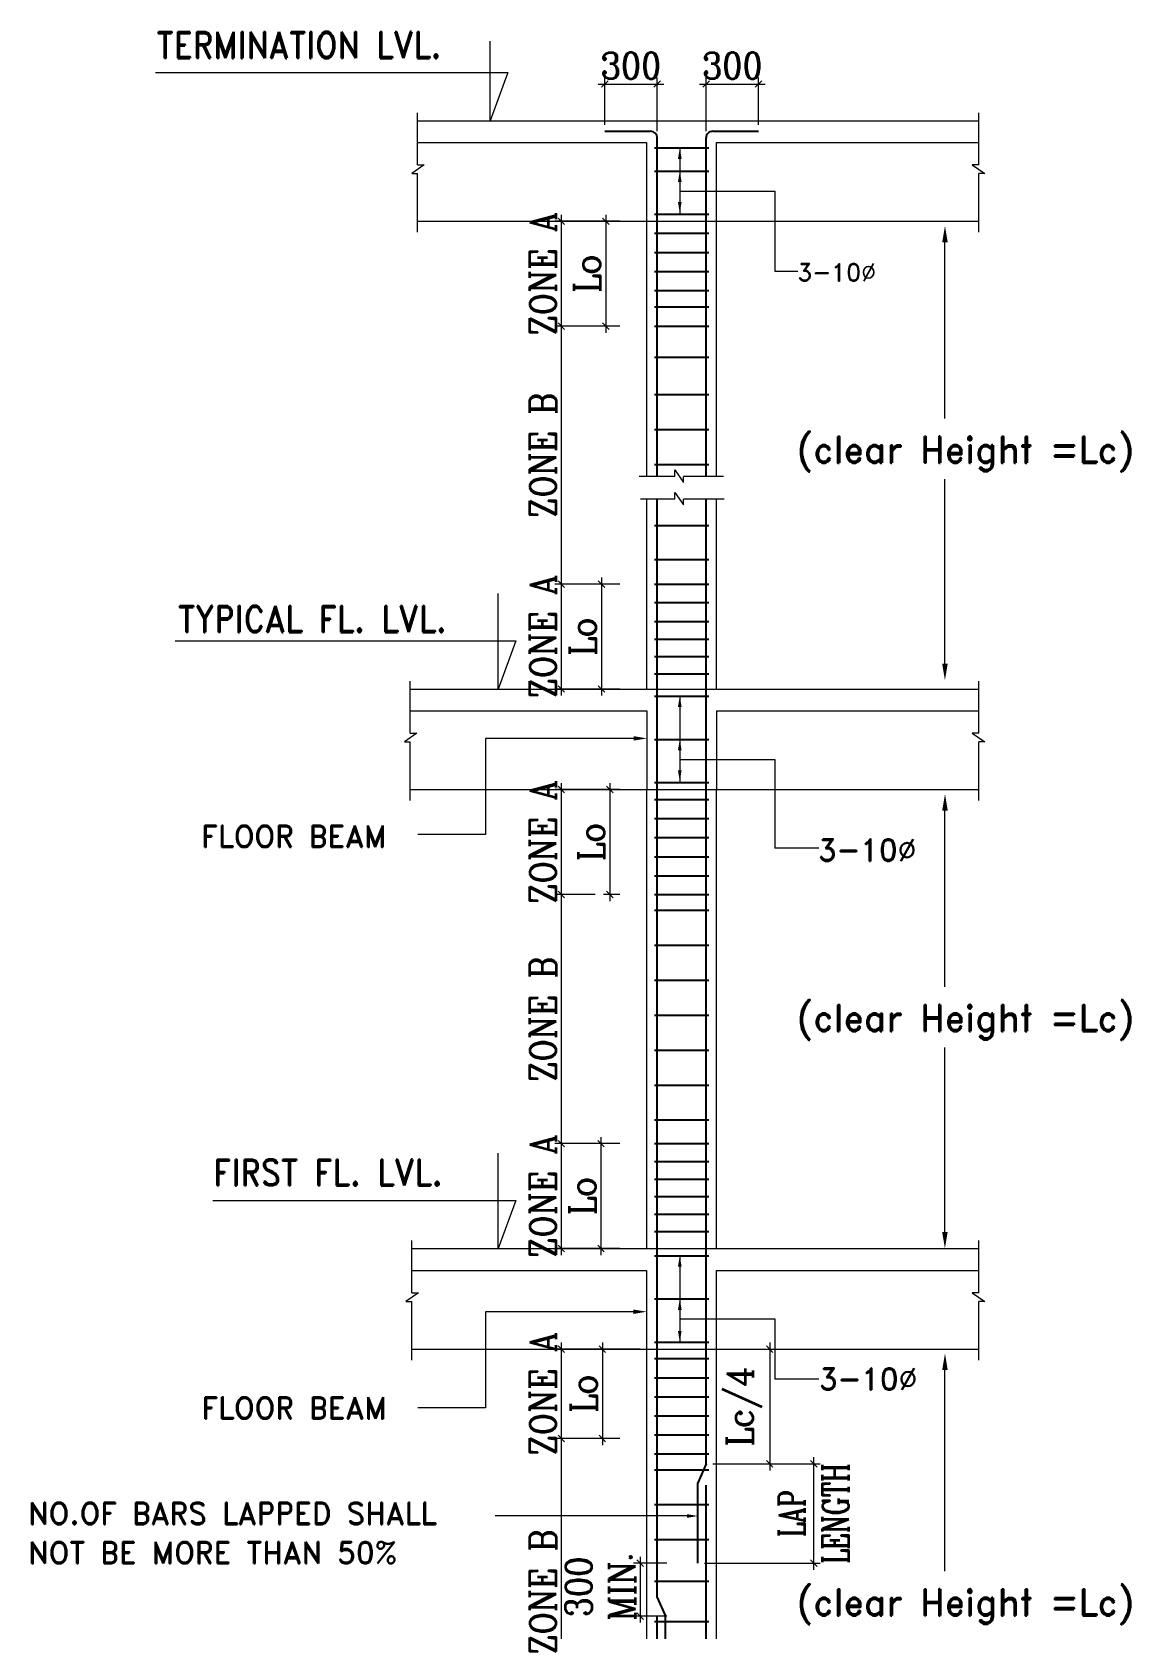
# Model space of a CAD drawing. Header units: millimetres. Extents: x 1123469 to 1752051, y -126924 to 196924.
# Drawn here: x 1652608 to 1665330, y -35810 to -17322 of the extents above; entities that cross this region are included whole.
import ezdxf

# ---------------------------------------------------------------- set-up
doc = ezdxf.new("R2010")
doc.units = ezdxf.units.MM
doc.header["$LTSCALE"] = 500
doc.header["$MEASUREMENT"] = 0
doc.header["$PDMODE"] = 34
doc.layers.get('Defpoints').update_dxf_attribs({"lineweight": 0})
doc.layers.add('BAR', color=1, linetype='Continuous')
doc.layers.add('COL. DIM', color=3, linetype='Continuous')
for name, color, linetype, lineweight in [('DIM', 1, 'Continuous', 20), ('LINE', 7, 'Continuous', 13), ('TXT', 6, 'Continuous', 9)]:
    doc.layers.add(name, color=color, linetype=linetype, lineweight=lineweight)
doc.styles.add('C-DIM', font='romanc.shx', dxfattribs={"width": 0.9, "height": 300})
doc.styles.add('RD', font='romand.shx', dxfattribs={"height": 200})
doc.dimstyles.new('C-DIM', dxfattribs={"dimtxt": 250, "dimasz": 75, "dimexe": 75, "dimexo": 75, "dimgap": 60, "dimtad": 1, "dimdec": 0, "dimrnd": 5, "dimdsep": 46, "dimtxsty": 'C-DIM', "dimblk": 'OBLIQUE', "dimcen": 2.5, "dimdle": 75, "dimclrd": 3, "dimclre": 3, "dimclrt": 6, "dimadec": 0, "dimazin": 0, "dimtfac": 1, "dimtdec": 0, "dimtix": 1, "dimtmove": 0, "dimatfit": 3, "dimfxl": 1, "dimarcsym": 0})

# ---------------------------------------------------------------- blocks, each defined once
blk = doc.blocks.new('_Oblique')
at = {"color": 0, "linetype": 'ByBlock', "lineweight": -2}
blk.add_line((-0.5, -0.5), (0.5, 0.5), dxfattribs=at)
blk = doc.blocks.new('*D93')
at = {"layer": 'COL. DIM', "color": 3, "linetype": 'ByBlock', "lineweight": -2, "ltscale": 0.1, "transparency": 16777216}
for p, q in [((6682, 32531), (6080, 32531)), ((6155, 31256), (6155, 32606)), ((6680, 31331), (6080, 31331))]:
    blk.add_line(p, q, dxfattribs=at)
at = {"layer": 'Defpoints', "color": 0, "linetype": 'ByBlock', "ltscale": 0.1, "transparency": 16777216}
for p in [(6155, 32531), (6757, 32531), (6755, 31331)]:
    blk.add_point(p, dxfattribs=at)
at = {"layer": 'COL. DIM', "color": 3, "linetype": 'ByBlock', "lineweight": -2, "ltscale": 0.1, "transparency": 16777216, "xscale": 75, "yscale": 75, "zscale": 75}
for p, rotation in [((6155, 32531), 90), ((6155, 31331), 270)]:
    blk.add_blockref('_Oblique', p, dxfattribs=dict(at, rotation=rotation))
at = {"layer": 'COL. DIM', "color": 6, "linetype": 'ByBlock', "ltscale": 0.1, "transparency": 16777216, "insert": (5945, 31931), "char_height": 300, "attachment_point": 5, "rotation": 90, "style": 'C-DIM'}
blk.add_mtext('ZONE A', dxfattribs=at)
blk = doc.blocks.new('*D94')
at = {"layer": 'COL. DIM', "color": 3, "linetype": 'ByBlock', "lineweight": -2, "ltscale": 0.1, "transparency": 16777216}
for p, q in [((6155, 28306), (6155, 31406)), ((6507, 31331), (6080, 31331)), ((6533, 28381), (6080, 28381))]:
    blk.add_line(p, q, dxfattribs=at)
at = {"layer": 'Defpoints', "color": 0, "linetype": 'ByBlock', "ltscale": 0.1, "transparency": 16777216}
for p in [(6155, 31331), (6582, 31331), (6608, 28381)]:
    blk.add_point(p, dxfattribs=at)
at = {"layer": 'COL. DIM', "color": 3, "linetype": 'ByBlock', "lineweight": -2, "ltscale": 0.1, "transparency": 16777216, "xscale": 75, "yscale": 75, "zscale": 75}
for p, rotation in [((6155, 31331), 90), ((6155, 28381), 270)]:
    blk.add_blockref('_Oblique', p, dxfattribs=dict(at, rotation=rotation))
at = {"layer": 'COL. DIM', "color": 6, "linetype": 'ByBlock', "ltscale": 0.1, "transparency": 16777216, "insert": (5945, 29856), "char_height": 300, "attachment_point": 5, "rotation": 90, "style": 'C-DIM'}
blk.add_mtext('ZONE B', dxfattribs=at)
blk = doc.blocks.new('*D95')
at = {"layer": 'COL. DIM', "color": 3, "linetype": 'ByBlock', "lineweight": -2, "ltscale": 0.1, "transparency": 16777216}
for p, q in [((6681, 28381), (6080, 28381)), ((6155, 27106), (6155, 28456)), ((6680, 27181), (6080, 27181))]:
    blk.add_line(p, q, dxfattribs=at)
at = {"layer": 'Defpoints', "color": 0, "linetype": 'ByBlock', "ltscale": 0.1, "transparency": 16777216}
for p in [(6155, 28381), (6756, 28381), (6755, 27181)]:
    blk.add_point(p, dxfattribs=at)
at = {"layer": 'COL. DIM', "color": 3, "linetype": 'ByBlock', "lineweight": -2, "ltscale": 0.1, "transparency": 16777216, "xscale": 75, "yscale": 75, "zscale": 75}
for p, rotation in [((6155, 28381), 90), ((6155, 27181), 270)]:
    blk.add_blockref('_Oblique', p, dxfattribs=dict(at, rotation=rotation))
at = {"layer": 'COL. DIM', "color": 6, "linetype": 'ByBlock', "ltscale": 0.1, "transparency": 16777216, "insert": (5945, 27781), "char_height": 300, "attachment_point": 5, "rotation": 90, "style": 'C-DIM'}
blk.add_mtext('ZONE A', dxfattribs=at)
blk = doc.blocks.new('*D86')
at = {"layer": 'COL. DIM', "color": 3, "linetype": 'ByBlock', "lineweight": -2, "ltscale": 0.1, "transparency": 16777216}
for p, q in [((6651, 33636), (6651, 34176)), ((7251, 33561), (7251, 34176)), ((6576, 34101), (7326, 34101))]:
    blk.add_line(p, q, dxfattribs=at)
at = {"layer": 'Defpoints', "color": 0, "linetype": 'ByBlock', "ltscale": 0.1, "transparency": 16777216}
for p in [(7251, 34101), (6651, 33561), (7251, 33486)]:
    blk.add_point(p, dxfattribs=at)
at = {"layer": 'COL. DIM', "color": 3, "linetype": 'ByBlock', "lineweight": -2, "ltscale": 0.1, "transparency": 16777216, "xscale": 75, "yscale": 75, "zscale": 75, "rotation": 180}
blk.add_blockref('_Oblique', (6651, 34101), dxfattribs=at)
at = {"layer": 'COL. DIM', "color": 3, "linetype": 'ByBlock', "lineweight": -2, "ltscale": 0.1, "transparency": 16777216, "xscale": 75, "yscale": 75, "zscale": 75}
blk.add_blockref('_Oblique', (7251, 34101), dxfattribs=at)
at = {"layer": 'COL. DIM', "color": 6, "linetype": 'ByBlock', "ltscale": 0.1, "transparency": 16777216, "insert": (6951, 34311), "char_height": 300, "attachment_point": 5, "style": 'C-DIM'}
blk.add_mtext('300', dxfattribs=at)
blk = doc.blocks.new('*D87')
at = {"layer": 'COL. DIM', "color": 3, "linetype": 'ByBlock', "lineweight": -2, "ltscale": 0.1, "transparency": 16777216}
for p, q in [((7811, 33561), (7811, 34176)), ((8411, 33636), (8411, 34176)), ((7736, 34101), (8486, 34101))]:
    blk.add_line(p, q, dxfattribs=at)
at = {"layer": 'Defpoints', "color": 0, "linetype": 'ByBlock', "ltscale": 0.1, "transparency": 16777216}
for p in [(8411, 34101), (7811, 33486), (8411, 33561)]:
    blk.add_point(p, dxfattribs=at)
at = {"layer": 'COL. DIM', "color": 3, "linetype": 'ByBlock', "lineweight": -2, "ltscale": 0.1, "transparency": 16777216, "xscale": 75, "yscale": 75, "zscale": 75, "rotation": 180}
blk.add_blockref('_Oblique', (7811, 34101), dxfattribs=at)
at = {"layer": 'COL. DIM', "color": 3, "linetype": 'ByBlock', "lineweight": -2, "ltscale": 0.1, "transparency": 16777216, "xscale": 75, "yscale": 75, "zscale": 75}
blk.add_blockref('_Oblique', (8411, 34101), dxfattribs=at)
at = {"layer": 'COL. DIM', "color": 6, "linetype": 'ByBlock', "ltscale": 0.1, "transparency": 16777216, "insert": (8111, 34311), "char_height": 300, "attachment_point": 5, "style": 'C-DIM'}
blk.add_mtext('300', dxfattribs=at)
blk = doc.blocks.new('*D88')
at = {"layer": 'COL. DIM', "color": 3, "linetype": 'ByBlock', "lineweight": -2, "ltscale": 0.1, "transparency": 16777216}
for p, q in [((6155, 15330), (6155, 18683)), ((6823, 18608), (6080, 18608)), ((7056, 15405), (6080, 15405))]:
    blk.add_line(p, q, dxfattribs=at)
at = {"layer": 'Defpoints', "color": 0, "linetype": 'ByBlock', "ltscale": 0.1, "transparency": 16777216}
for p in [(6155, 18608), (6898, 18608), (7131, 15405)]:
    blk.add_point(p, dxfattribs=at)
at = {"layer": 'COL. DIM', "color": 3, "linetype": 'ByBlock', "lineweight": -2, "ltscale": 0.1, "transparency": 16777216, "xscale": 75, "yscale": 75, "zscale": 75}
for p, rotation in [((6155, 18608), 90), ((6155, 15405), 270)]:
    blk.add_blockref('_Oblique', p, dxfattribs=dict(at, rotation=rotation))
at = {"layer": 'COL. DIM', "color": 6, "linetype": 'ByBlock', "ltscale": 0.1, "transparency": 16777216, "insert": (5945, 16853), "char_height": 300, "attachment_point": 5, "rotation": 90, "style": 'C-DIM'}
blk.add_mtext('ZONE B', dxfattribs=at)
blk = doc.blocks.new('*D89')
at = {"layer": 'COL. DIM', "color": 3, "linetype": 'ByBlock', "lineweight": -2, "ltscale": 0.1, "transparency": 16777216}
for p, q in [((6681, 19631), (6080, 19631)), ((6155, 18533), (6155, 19706)), ((6823, 18608), (6080, 18608))]:
    blk.add_line(p, q, dxfattribs=at)
at = {"layer": 'Defpoints', "color": 0, "linetype": 'ByBlock', "ltscale": 0.1, "transparency": 16777216}
for p in [(6155, 19631), (6756, 19631), (6898, 18608)]:
    blk.add_point(p, dxfattribs=at)
at = {"layer": 'COL. DIM', "color": 3, "linetype": 'ByBlock', "lineweight": -2, "ltscale": 0.1, "transparency": 16777216, "xscale": 75, "yscale": 75, "zscale": 75}
for p, rotation in [((6155, 19631), 90), ((6155, 18608), 270)]:
    blk.add_blockref('_Oblique', p, dxfattribs=dict(at, rotation=rotation))
at = {"layer": 'COL. DIM', "color": 6, "linetype": 'ByBlock', "ltscale": 0.1, "transparency": 16777216, "insert": (5945, 19120), "char_height": 300, "attachment_point": 5, "rotation": 90, "style": 'C-DIM'}
blk.add_mtext('ZONE A', dxfattribs=at)
blk = doc.blocks.new('*D90')
at = {"layer": 'COL. DIM', "color": 3, "linetype": 'ByBlock', "lineweight": -2, "ltscale": 0.1, "transparency": 16777216}
for p, q in [((6541, 24831), (6080, 24831)), ((6155, 21906), (6155, 24906)), ((6533, 21981), (6080, 21981))]:
    blk.add_line(p, q, dxfattribs=at)
at = {"layer": 'Defpoints', "color": 0, "linetype": 'ByBlock', "ltscale": 0.1, "transparency": 16777216}
for p in [(6155, 24831), (6616, 24831), (6608, 21981)]:
    blk.add_point(p, dxfattribs=at)
at = {"layer": 'COL. DIM', "color": 3, "linetype": 'ByBlock', "lineweight": -2, "ltscale": 0.1, "transparency": 16777216, "xscale": 75, "yscale": 75, "zscale": 75}
for p, rotation in [((6155, 24831), 90), ((6155, 21981), 270)]:
    blk.add_blockref('_Oblique', p, dxfattribs=dict(at, rotation=rotation))
at = {"layer": 'COL. DIM', "color": 6, "linetype": 'ByBlock', "ltscale": 0.1, "transparency": 16777216, "insert": (5945, 23406), "char_height": 300, "attachment_point": 5, "rotation": 90, "style": 'C-DIM'}
blk.add_mtext('ZONE B', dxfattribs=at)
blk = doc.blocks.new('*D91')
at = {"layer": 'COL. DIM', "color": 3, "linetype": 'ByBlock', "lineweight": -2, "ltscale": 0.1, "transparency": 16777216}
for p, q in [((6681, 21981), (6080, 21981)), ((6155, 20706), (6155, 22056)), ((6680, 20781), (6080, 20781))]:
    blk.add_line(p, q, dxfattribs=at)
at = {"layer": 'Defpoints', "color": 0, "linetype": 'ByBlock', "ltscale": 0.1, "transparency": 16777216}
for p in [(6155, 21981), (6756, 21981), (6755, 20781)]:
    blk.add_point(p, dxfattribs=at)
at = {"layer": 'COL. DIM', "color": 3, "linetype": 'ByBlock', "lineweight": -2, "ltscale": 0.1, "transparency": 16777216, "xscale": 75, "yscale": 75, "zscale": 75}
for p, rotation in [((6155, 21981), 90), ((6155, 20781), 270)]:
    blk.add_blockref('_Oblique', p, dxfattribs=dict(at, rotation=rotation))
at = {"layer": 'COL. DIM', "color": 6, "linetype": 'ByBlock', "ltscale": 0.1, "transparency": 16777216, "insert": (5945, 21381), "char_height": 300, "attachment_point": 5, "rotation": 90, "style": 'C-DIM'}
blk.add_mtext('ZONE A', dxfattribs=at)
blk = doc.blocks.new('*D92')
at = {"layer": 'COL. DIM', "color": 3, "linetype": 'ByBlock', "lineweight": -2, "ltscale": 0.1, "transparency": 16777216}
for p, q in [((6681, 26031), (6080, 26031)), ((6155, 24756), (6155, 26106)), ((6286, 24831), (6080, 24831))]:
    blk.add_line(p, q, dxfattribs=at)
at = {"layer": 'Defpoints', "color": 0, "linetype": 'ByBlock', "ltscale": 0.1, "transparency": 16777216}
for p in [(6155, 26031), (6756, 26031), (6361, 24831)]:
    blk.add_point(p, dxfattribs=at)
at = {"layer": 'COL. DIM', "color": 3, "linetype": 'ByBlock', "lineweight": -2, "ltscale": 0.1, "transparency": 16777216, "xscale": 75, "yscale": 75, "zscale": 75}
for p, rotation in [((6155, 26031), 90), ((6155, 24831), 270)]:
    blk.add_blockref('_Oblique', p, dxfattribs=dict(at, rotation=rotation))
at = {"layer": 'COL. DIM', "color": 6, "linetype": 'ByBlock', "ltscale": 0.1, "transparency": 16777216, "insert": (5945, 25431), "char_height": 300, "attachment_point": 5, "rotation": 90, "style": 'C-DIM'}
blk.add_mtext('ZONE A', dxfattribs=at)
blk = doc.blocks.new('*D79')
at = {"layer": 'COL. DIM', "color": 3, "linetype": 'ByBlock', "lineweight": -2, "ltscale": 0.1, "transparency": 16777216}
for p, q in [((6823, 21981), (6533, 21981)), ((6608, 22056), (6608, 20706)), ((6823, 20781), (6533, 20781))]:
    blk.add_line(p, q, dxfattribs=at)
at = {"layer": 'Defpoints', "color": 0, "linetype": 'ByBlock', "ltscale": 0.1, "transparency": 16777216}
for p in [(6898, 21981), (6608, 20781), (6898, 20781)]:
    blk.add_point(p, dxfattribs=at)
at = {"layer": 'COL. DIM', "color": 3, "linetype": 'ByBlock', "lineweight": -2, "ltscale": 0.1, "transparency": 16777216, "xscale": 75, "yscale": 75, "zscale": 75}
for p, rotation in [((6608, 21981), 90), ((6608, 20781), 270)]:
    blk.add_blockref('_Oblique', p, dxfattribs=dict(at, rotation=rotation))
at = {"layer": 'COL. DIM', "color": 6, "linetype": 'ByBlock', "ltscale": 0.1, "transparency": 16777216, "insert": (6398, 21381), "char_height": 300, "attachment_point": 5, "rotation": 90, "style": 'C-DIM'}
blk.add_mtext('Lo', dxfattribs=at)
blk = doc.blocks.new('*D80')
at = {"layer": 'COL. DIM', "color": 3, "linetype": 'ByBlock', "lineweight": -2, "ltscale": 0.1, "transparency": 16777216}
for p, q in [((6823, 26031), (6635, 26031)), ((6710, 26106), (6710, 24756)), ((6823, 24831), (6635, 24831))]:
    blk.add_line(p, q, dxfattribs=at)
at = {"layer": 'Defpoints', "color": 0, "linetype": 'ByBlock', "ltscale": 0.1, "transparency": 16777216}
for p in [(6898, 26031), (6710, 24831), (6898, 24831)]:
    blk.add_point(p, dxfattribs=at)
at = {"layer": 'COL. DIM', "color": 3, "linetype": 'ByBlock', "lineweight": -2, "ltscale": 0.1, "transparency": 16777216, "xscale": 75, "yscale": 75, "zscale": 75}
for p, rotation in [((6710, 26031), 90), ((6710, 24831), 270)]:
    blk.add_blockref('_Oblique', p, dxfattribs=dict(at, rotation=rotation))
at = {"layer": 'COL. DIM', "color": 6, "linetype": 'ByBlock', "ltscale": 0.1, "transparency": 16777216, "insert": (6500, 25431), "char_height": 300, "attachment_point": 5, "rotation": 90, "style": 'C-DIM'}
blk.add_mtext('Lo', dxfattribs=at)
blk = doc.blocks.new('*D81')
at = {"layer": 'COL. DIM', "color": 3, "linetype": 'ByBlock', "lineweight": -2, "ltscale": 0.1, "transparency": 16777216}
for p, q in [((6823, 28381), (6538, 28381)), ((6613, 28456), (6613, 27106)), ((6823, 27181), (6538, 27181))]:
    blk.add_line(p, q, dxfattribs=at)
at = {"layer": 'Defpoints', "color": 0, "linetype": 'ByBlock', "ltscale": 0.1, "transparency": 16777216}
for p in [(6898, 28381), (6613, 27181), (6898, 27181)]:
    blk.add_point(p, dxfattribs=at)
at = {"layer": 'COL. DIM', "color": 3, "linetype": 'ByBlock', "lineweight": -2, "ltscale": 0.1, "transparency": 16777216, "xscale": 75, "yscale": 75, "zscale": 75}
for p, rotation in [((6613, 28381), 90), ((6613, 27181), 270)]:
    blk.add_blockref('_Oblique', p, dxfattribs=dict(at, rotation=rotation))
at = {"layer": 'COL. DIM', "color": 6, "linetype": 'ByBlock', "ltscale": 0.1, "transparency": 16777216, "insert": (6403, 27781), "char_height": 300, "attachment_point": 5, "rotation": 90, "style": 'C-DIM'}
blk.add_mtext('Lo', dxfattribs=at)
blk = doc.blocks.new('*D82')
at = {"layer": 'COL. DIM', "color": 3, "linetype": 'ByBlock', "lineweight": -2, "ltscale": 0.1, "transparency": 16777216}
for p, q in [((6823, 32531), (6588, 32531)), ((6663, 32606), (6663, 31256)), ((6823, 31331), (6588, 31331))]:
    blk.add_line(p, q, dxfattribs=at)
at = {"layer": 'Defpoints', "color": 0, "linetype": 'ByBlock', "ltscale": 0.1, "transparency": 16777216}
for p in [(6898, 32531), (6663, 31331), (6898, 31331)]:
    blk.add_point(p, dxfattribs=at)
at = {"layer": 'COL. DIM', "color": 3, "linetype": 'ByBlock', "lineweight": -2, "ltscale": 0.1, "transparency": 16777216, "xscale": 75, "yscale": 75, "zscale": 75}
for p, rotation in [((6663, 32531), 90), ((6663, 31331), 270)]:
    blk.add_blockref('_Oblique', p, dxfattribs=dict(at, rotation=rotation))
at = {"layer": 'COL. DIM', "color": 6, "linetype": 'ByBlock', "ltscale": 0.1, "transparency": 16777216, "insert": (6453, 31931), "char_height": 300, "attachment_point": 5, "rotation": 90, "style": 'C-DIM'}
blk.add_mtext('Lo', dxfattribs=at)
blk = doc.blocks.new('*D84')
at = {"layer": 'COL. DIM', "color": 3, "linetype": 'ByBlock', "lineweight": -2, "ltscale": 0.1, "transparency": 16777216}
for p, q in [((8120, 19631), (8613, 19631)), ((8538, 19706), (8538, 18244)), ((7886, 18319), (8613, 18319))]:
    blk.add_line(p, q, dxfattribs=at)
at = {"layer": 'Defpoints', "color": 0, "linetype": 'ByBlock', "ltscale": 0.1, "transparency": 16777216}
for p in [(8045, 19631), (7811, 18319), (8538, 18319)]:
    blk.add_point(p, dxfattribs=at)
at = {"layer": 'COL. DIM', "color": 3, "linetype": 'ByBlock', "lineweight": -2, "ltscale": 0.1, "transparency": 16777216, "xscale": 75, "yscale": 75, "zscale": 75}
for p, rotation in [((8538, 19631), 90), ((8538, 18319), 270)]:
    blk.add_blockref('_Oblique', p, dxfattribs=dict(at, rotation=rotation))
at = {"layer": 'COL. DIM', "color": 6, "linetype": 'ByBlock', "ltscale": 0.1, "transparency": 16777216, "insert": (8249, 18975), "char_height": 300, "attachment_point": 5, "rotation": 90, "style": 'C-DIM'}
blk.add_mtext('Lc/4', dxfattribs=at)
blk = doc.blocks.new('*D85')
at = {"layer": 'COL. DIM', "color": 3, "linetype": 'ByBlock', "lineweight": -2, "ltscale": 0.1, "transparency": 16777216}
for p, q in [((7362, 17181), (6981, 17181)), ((7056, 17256), (7056, 16502)), ((7362, 16577), (6981, 16577))]:
    blk.add_line(p, q, dxfattribs=at)
at = {"layer": 'Defpoints', "color": 0, "linetype": 'ByBlock', "ltscale": 0.1, "transparency": 16777216}
for p in [(7437, 17181), (7056, 16577), (7437, 16577)]:
    blk.add_point(p, dxfattribs=at)
at = {"layer": 'COL. DIM', "color": 3, "linetype": 'ByBlock', "lineweight": -2, "ltscale": 0.1, "transparency": 16777216, "xscale": 75, "yscale": 75, "zscale": 75}
for p, rotation in [((7056, 17181), 90), ((7056, 16577), 270)]:
    blk.add_blockref('_Oblique', p, dxfattribs=dict(at, rotation=rotation))
at = {"layer": 'COL. DIM', "color": 6, "linetype": 'ByBlock', "ltscale": 0.1, "transparency": 16777216, "insert": (6602, 16910), "char_height": 300, "attachment_point": 5, "rotation": 90, "style": 'C-DIM'}
blk.add_mtext('300\\PMIN.', dxfattribs=at)
blk = doc.blocks.new('*D68')
at = {"layer": 'COL. DIM', "color": 3, "linetype": 'ByBlock', "lineweight": -2, "ltscale": 0.1, "transparency": 16777216}
for p, q in [((7886, 18319), (9117, 18319)), ((9042, 17106), (9042, 18394)), ((7792, 17181), (9117, 17181))]:
    blk.add_line(p, q, dxfattribs=at)
at = {"layer": 'Defpoints', "color": 0, "linetype": 'ByBlock', "ltscale": 0.1, "transparency": 16777216}
for p in [(7811, 18319), (9042, 18319), (7717, 17181)]:
    blk.add_point(p, dxfattribs=at)
at = {"layer": 'COL. DIM', "color": 3, "linetype": 'ByBlock', "lineweight": -2, "ltscale": 0.1, "transparency": 16777216, "xscale": 75, "yscale": 75, "zscale": 75}
for p, rotation in [((9042, 18319), 90), ((9042, 17181), 270)]:
    blk.add_blockref('_Oblique', p, dxfattribs=dict(at, rotation=rotation))
at = {"layer": 'COL. DIM', "color": 6, "linetype": 'ByBlock', "ltscale": 0.1, "transparency": 16777216, "insert": (9042, 17750), "char_height": 300, "attachment_point": 5, "rotation": 90, "style": 'C-DIM'}
blk.add_mtext('{\\W0.7;LAP\\PLENGTH}', dxfattribs=at)
blk = doc.blocks.new('*D70')
at = {"layer": 'COL. DIM', "color": 3, "linetype": 'ByBlock', "lineweight": -2, "ltscale": 0.1, "transparency": 16777216}
for p, q in [((7056, 19631), (6549, 19631)), ((6624, 19706), (6624, 18533)), ((6823, 18608), (6549, 18608))]:
    blk.add_line(p, q, dxfattribs=at)
at = {"layer": 'Defpoints', "color": 0, "linetype": 'ByBlock', "ltscale": 0.1, "transparency": 16777216}
for p in [(7131, 19631), (6624, 18608), (6898, 18608)]:
    blk.add_point(p, dxfattribs=at)
at = {"layer": 'COL. DIM', "color": 3, "linetype": 'ByBlock', "lineweight": -2, "ltscale": 0.1, "transparency": 16777216, "xscale": 75, "yscale": 75, "zscale": 75}
for p, rotation in [((6624, 19631), 90), ((6624, 18608), 270)]:
    blk.add_blockref('_Oblique', p, dxfattribs=dict(at, rotation=rotation))
at = {"layer": 'COL. DIM', "color": 6, "linetype": 'ByBlock', "ltscale": 0.1, "transparency": 16777216, "insert": (6414, 19120), "char_height": 300, "attachment_point": 5, "rotation": 90, "style": 'C-DIM'}
blk.add_mtext('Lo', dxfattribs=at)
blk = doc.blocks.new('A$C64204A1E')
at = {"color": 3, "linetype": 'ByBlock'}
for p, q in [((10543.6, 30275.8), (10543.6, 32290.3)), ((10543.1, 27471.3), (10543.1, 29579.9)), ((10543.6, 23775.8), (10543.6, 25790.3)), ((10543.1, 20971.3), (10543.1, 23079.9)), ((10543.6, 17091.3), (10543.6, 19390.3))]:
    blk.add_line(p, q, dxfattribs=at)
for points in [[(10511.9, 32290.3), (10575.3, 32290.3), (10543.6, 32480.3)], [(10511.4, 27471.3), (10574.8, 27471.3), (10543.1, 27281.3)], [(10511.9, 25790.3), (10575.3, 25790.3), (10543.6, 25980.3)], [(10511.4, 20971.3), (10574.8, 20971.3), (10543.1, 20781.3)], [(10511.9, 19390.3), (10575.3, 19390.3), (10543.6, 19580.3)]]:
    blk.add_solid(points, dxfattribs=at)
at = {"layer": 'BAR'}
for p, q in [((6651.4, 33561.3), (7176.4, 33561.3)), ((7251.4, 29612), (7251.4, 33486.3)), ((7811.4, 29612), (7811.4, 33486.3)), ((7886.4, 33561.3), (8411.4, 33561.3)), ((7221.4, 33369.7), (7841.4, 33369.7)), ((7221.4, 33104.3), (7841.4, 33104.3)), ((7221.4, 32611.3), (7841.4, 32611.3)), ((7221.4, 32394), (7841.4, 32394)), ((7221.4, 32176), (7841.4, 32176)), ((7221.4, 31958), (7841.4, 31958)), ((7221.4, 31740), (7841.4, 31740)), ((7221.4, 31552.5), (7841.4, 31552.5)), ((7221.4, 31331.3), (7841.4, 31331.3)), ((7221.4, 30975.8), (7841.4, 30975.8)), ((7221.4, 30548.4), (7841.4, 30548.4)), ((7221.4, 30148.4), (7841.4, 30148.4)), ((7221.4, 29748.4), (7841.4, 29748.4)), ((7251.4, 16788.6), (7251.4, 29353.2)), ((7811.4, 18318.8), (7811.4, 29353.2)), ((7221.4, 29051.6), (7841.4, 29051.6)), ((7221.4, 28661.3), (7841.4, 28661.3)), ((7221.4, 28381.3), (7841.4, 28381.3)), ((7221.4, 28170.8), (7841.4, 28170.8)), ((7221.4, 27953), (7841.4, 27953)), ((7221.4, 27753), (7841.4, 27753)), ((7221.4, 27553), (7841.4, 27553)), ((7221.4, 27353), (7841.4, 27353)), ((7221.4, 27098.5), (7841.4, 27098.5)), ((7221.4, 26604.3), (7841.4, 26604.3)), ((7221.4, 26111.3), (7841.4, 26111.3)), ((7221.4, 25916.9), (7841.4, 25916.9)), ((7221.4, 25698.9), (7841.4, 25698.9)), ((7221.4, 25480.9), (7841.4, 25480.9)), ((7221.4, 25262.9), (7841.4, 25262.9)), ((7221.4, 25044.9), (7841.4, 25044.9)), ((7221.4, 24831.3), (7841.4, 24831.3)), ((7221.4, 24651.6), (7841.4, 24651.6)), ((7221.4, 24251.6), (7841.4, 24251.6)), ((7221.4, 23851.6), (7841.4, 23851.6)), ((7221.4, 23451.6), (7841.4, 23451.6)), ((7221.4, 23051.6), (7841.4, 23051.6)), ((7221.4, 22651.6), (7841.4, 22651.6)), ((7221.4, 22251.6), (7841.4, 22251.6)), ((7221.4, 21981.3), (7841.4, 21981.3)), ((7221.4, 21776), (7841.4, 21776)), ((7221.4, 21576), (7841.4, 21576)), ((7221.4, 21376), (7841.4, 21376)), ((7221.4, 21176), (7841.4, 21176)), ((7221.4, 20976), (7841.4, 20976)), ((7221.4, 20698.5), (7841.4, 20698.5)), ((7221.4, 20204.3), (7841.4, 20204.3)), ((7221.4, 19711.3), (7841.4, 19711.3)), ((7221.4, 19521.7), (7841.4, 19521.7)), ((7221.4, 19303.7), (7841.4, 19303.7)), ((7221.4, 19085.7), (7841.4, 19085.7)), ((7221.4, 18867.7), (7841.4, 18867.7)), ((7221.4, 18649.7), (7841.4, 18649.7)), ((7221.4, 18431.3), (7841.4, 18431.3)), ((7811.4, 18318.8), (7717.2, 18101.3)), ((7221.4, 18251.6), (7841.4, 18251.6)), ((7717.2, 17181.1), (7717.2, 18101.3)), ((7811.4, 5961.4), (7811.4, 18075)), ((7221.4, 17851.6), (7841.4, 17851.6)), ((7221.4, 17451.6), (7841.4, 17451.6)), ((7221.4, 16976), (7841.4, 16976)), ((7251.4, 16788.6), (7345.6, 16576.9)), ((7221.4, 16514.8), (7841.4, 16514.8)), ((7251.4, 5961.4), (7251.4, 16576.9)), ((7345.6, 15693.8), (7345.6, 16576.9))]:
    blk.add_line(p, q, dxfattribs=at)
for centre, major_axis, start_param, end_param in [((7176.4, 33486.3), (-2.6, 75), 4.6777849, 6.2485812), ((7886.4, 33486.3), (0, 75), -0.0000909, 1.5707055)]:
    blk.add_ellipse(centre, major_axis=major_axis, ratio=1, start_param=start_param, end_param=end_param, dxfattribs=at)
at = {"layer": 'DIM', "ltscale": 0.2}
blk.add_line((7592.2, 17721.9), (5395.6, 17721.9), dxfattribs=at)
blk.add_solid([(7592.2, 17742.7), (7717.2, 17721.9), (7592.2, 17701)], dxfattribs=at)
at = {"layer": 'LINE', "color": 1}
for p, q in [((5341.8, 33681.3), (5341.8, 34592.5)), ((1513.1, 34232.3), (5543.5, 34232.3)), ((5543.5, 34232.3), (5341.8, 33681.3)), ((5430.3, 27181.3), (5430.3, 28273)), ((1737, 27732.3), (5632, 27732.3)), ((5632, 27732.3), (5430.3, 27181.3)), ((5430.3, 20781.3), (5430.3, 21873)), ((2166.3, 21332.3), (5632, 21332.3)), ((5632, 21332.3), (5430.3, 20781.3))]:
    blk.add_line(p, q, dxfattribs=at)
at = {"layer": 'LINE'}
for p, q in [((4509.6, 33175.2), (4509.6, 33772.8)), ((4509.6, 33681.3), (10931.4, 33681.3)), ((10931.4, 33175.2), (10931.4, 33772.8)), ((4509.6, 33431.3), (7131.4, 33431.3)), ((7131.4, 29612), (7131.4, 33431.3)), ((7931.4, 29612), (7931.4, 33431.3)), ((7931.4, 33431.3), (10931.4, 33431.3)), ((4586.8, 33175.2), (4442.8, 33076.6)), ((4442.8, 33076.6), (4509.6, 33076.6)), ((4509.6, 33175.2), (4586.8, 33175.2)), ((4509.6, 32405.6), (4509.6, 33076.6)), ((10931.4, 33175.2), (10854.2, 33175.2)), ((10854.2, 33175.2), (10998.2, 33076.6)), ((10931.4, 32405.6), (10931.4, 33076.6)), ((10998.2, 33076.6), (10931.4, 33076.6)), ((4509.6, 32531.3), (7131.4, 32531.3)), ((7131.4, 32531.3), (7931.4, 32531.3)), ((7931.4, 32531.3), (10931.4, 32531.3)), ((7452, 29612), (7043.6, 29612)), ((7452, 29612), (7452, 29689.2)), ((7452, 29689.2), (7550.6, 29545.2)), ((8011.4, 29612), (7550.6, 29612)), ((7550.6, 29545.2), (7550.6, 29612)), ((7452, 29430.4), (7550.6, 29286.4)), ((7452, 29353.2), (7452, 29430.4)), ((7452, 29353.2), (7058.8, 29353.2)), ((7131.4, 27181.3), (7131.4, 29353.2)), ((8019.1, 29353.2), (7550.6, 29353.2)), ((7550.6, 29286.4), (7550.6, 29353.2)), ((7931.4, 27181.3), (7931.4, 29353.2)), ((4425.8, 26675.2), (4425.8, 27272.8)), ((10931.4, 26675.2), (10931.4, 27272.8)), ((4425.8, 27181.3), (10931.4, 27181.3)), ((4425.8, 26931.3), (7131.4, 26931.3)), ((7131.4, 26931.3), (7131.4, 26031.3)), ((7931.4, 26931.3), (10931.4, 26931.3)), ((7931.4, 26931.3), (7931.4, 26031.3)), ((4503, 26675.2), (4358.9, 26576.5)), ((4425.8, 26675.2), (4503, 26675.2)), ((10854.2, 26675.2), (10998.2, 26576.5)), ((10931.4, 26675.2), (10854.2, 26675.2)), ((4358.9, 26576.5), (4425.8, 26576.5)), ((4425.8, 25905.6), (4425.8, 26576.5)), ((10931.4, 25905.6), (10931.4, 26576.5)), ((10998.2, 26576.5), (10931.4, 26576.5)), ((4425.8, 26031.3), (7131.4, 26031.3)), ((7131.4, 26031.3), (7931.4, 26031.3)), ((7131.4, 20781.3), (7131.4, 26031.3)), ((7131.4, 26031.3), (7931.4, 26031.3)), ((7931.4, 20781.3), (7931.4, 26031.3)), ((7931.4, 26031.3), (10931.4, 26031.3)), ((7931.4, 20781.3), (7931.4, 21630.7)), ((4442.5, 20275.2), (4442.5, 20872.8)), ((10931.4, 20275.2), (10931.4, 20872.8)), ((4442.5, 20781.3), (10931.4, 20781.3)), ((4442.5, 20531.3), (7131.4, 20531.3)), ((7131.4, 14381.3), (7131.4, 20531.3)), ((7931.4, 14381.3), (7931.4, 20531.3)), ((7931.4, 20531.3), (10931.4, 20531.3)), ((4519.7, 20275.2), (4375.7, 20176.5)), ((4442.5, 20275.2), (4519.7, 20275.2)), ((10931.4, 20275.2), (10854.2, 20275.2)), ((10854.2, 20275.2), (10998.2, 20176.5)), ((4375.7, 20176.5), (4442.5, 20176.5)), ((4442.5, 19505.6), (4442.5, 20176.5)), ((10998.2, 20176.5), (10931.4, 20176.5)), ((10931.4, 19505.6), (10931.4, 20176.5)), ((4442.5, 19631.3), (7131.4, 19631.3)), ((7131.4, 19631.3), (7931.4, 19631.3)), ((7931.4, 19631.3), (10931.4, 19631.3))]:
    blk.add_line(p, q, dxfattribs=at)
at = {"layer": 'LINE', "color": 3}
for p, q in [((7509.6, 33369.7), (7509.6, 32876.7)), ((7509.6, 33104.3), (7509.6, 32611.3)), ((7509.6, 32876.7), (8597.5, 32876.7)), ((8597.5, 32876.7), (8597.5, 31957.2)), ((8860.6, 31957.2), (8597.5, 31957.2)), ((7509.6, 27098.5), (7509.6, 26111.3)), ((7088.3, 26616.4), (5287.4, 26616.4)), ((5287.4, 26616.4), (5287.4, 25517.5)), ((7509.6, 26376.7), (8597.5, 26376.7)), ((8597.5, 26376.7), (8597.5, 25359.5)), ((5287.4, 25517.5), (4512.8, 25517.5)), ((9099.4, 25359.5), (8597.5, 25359.5)), ((7509.6, 20698.5), (7509.6, 19711.3)), ((7088.3, 20058.4), (5287.4, 20058.4)), ((5287.4, 20058.4), (5287.4, 18959.5)), ((7509.6, 19976.7), (8597.5, 19976.7)), ((8597.5, 19976.7), (8597.5, 19286.1)), ((9099.4, 19286.1), (8597.5, 19286.1)), ((5287.4, 18959.5), (4512.8, 18959.5))]:
    blk.add_line(p, q, dxfattribs=at)
for points in [[(7530.7, 33244.4), (7488.5, 33244.4), (7509.6, 33371.2)], [(7530.7, 32979), (7488.5, 32979), (7509.6, 33105.7)], [(7530.7, 32752), (7488.5, 32752), (7509.6, 32625.2)], [(7530.7, 26973.6), (7488.5, 26973.6), (7509.6, 27100.3)], [(6983.5, 26641.4), (6983.5, 26591.4), (7133.5, 26616.4)], [(7530.7, 26479), (7488.5, 26479), (7509.6, 26605.7)], [(7530.7, 26252), (7488.5, 26252), (7509.6, 26125.2)], [(7530.7, 20573.6), (7488.5, 20573.6), (7509.6, 20700.3)], [(6979.6, 20083.4), (6979.6, 20033.4), (7129.6, 20058.4)], [(7530.7, 20079), (7488.5, 20079), (7509.6, 20205.7)], [(7530.7, 19838.2), (7488.5, 19838.2), (7509.6, 19711.5)]]:
    blk.add_solid(points, dxfattribs=at)
at = {"layer": 'TXT', "style": 'RD', "width": 0.9}
for s, p in [('TERMINATION LVL.', (1522.7, 34397.2)), ('TYPICAL FL. LVL.', (1768.4, 27830.7)), ('FIRST FL. LVL.', (2170.7, 21501.2))]:
    blk.add_text(s, height=300, dxfattribs=at).set_placement(p)
at = {"layer": 'TXT', "style": 'RD'}
for s, height, p in [('3-10%%C', 200, (8855.7, 31847.8)), ('(clear Height =Lc)', 300, (8855.7, 29768.7)), ('FLOOR BEAM', 250, (2033.3, 25371.6)), ('3-10%%C', 250, (9091.8, 25213.8)), ('(clear Height =Lc)', 300, (8855.7, 23268.7)), ('3-10%%C', 250, (9102.8, 19164.1)), ('FLOOR BEAM', 250, (2036, 18832.9)), ('NO.OF BARS LAPPED SHALL', 250, (54.6, 17626.4)), ('NOT BE MORE THAN 50%%%', 250, (54.6, 17177.7)), ('(clear Height =Lc)', 300, (8855.7, 16584.2))]:
    blk.add_text(s, height=height, dxfattribs=at).set_placement(p)
at = {"layer": 'COL. DIM', "linetype": 'ByBlock', "ltscale": 0.1}
for base, p1, p2, picture, middle in [((7251.4, 34101.3), (6651.4, 33561.3), (7251.4, 33486.3), '*D86', (6951.4, 34101.3)), ((8411.4, 34101.3), (7811.4, 33486.3), (8411.4, 33561.3), '*D87', (8111.4, 34101.3))]:
    dim = blk.add_linear_dim(base=base, p1=p1, p2=p2, text='300', dimstyle='C-DIM', dxfattribs=at)
    dim.commit()
    dim.dimension.update_dxf_attribs({"geometry": picture, "text_midpoint": middle, "dimtype": 128})
for base, p1, p2, text, picture, middle in [((6154.8, 32531.3), (6755, 31331.3), (6756.6, 32531.3), 'ZONE A', '*D93', (6154.8, 31931.3)), ((6154.8, 28381.3), (6754.6, 27181.3), (6756.2, 28381.3), 'ZONE A', '*D95', (6154.8, 27781.3)), ((6154.8, 26031.3), (6361, 24831.3), (6756.2, 26031.3), 'ZONE A', '*D92', (6154.8, 25431.3)), ((6154.8, 21981.3), (6754.6, 20781.3), (6756.2, 21981.3), 'ZONE A', '*D91', (6154.8, 21381.3)), ((6154.8, 19631.3), (6898.1, 18607.8), (6756.2, 19631.3), 'ZONE A', '*D89', (6154.8, 19119.5)), ((6154.8, 18607.8), (7131.4, 15404.7), (6898.1, 18607.8), 'ZONE B', '*D88', (6154.8, 16852.9)), ((9041.7, 18318.8), (7717.2, 17181.1), (7811.4, 18318.8), '{\\W0.7;LAP\\XLENGTH}', '*D68', (9041.7, 17750))]:
    dim = blk.add_linear_dim(base=base, p1=p1, p2=p2, angle=90, text=text, dimstyle='C-DIM', dxfattribs=at)
    dim.commit()
    dim.dimension.update_dxf_attribs({"geometry": picture, "text_midpoint": middle, "dimtype": 128})
for base, p1, p2, text, picture, middle in [((6662.8, 31331.2), (6898.1, 32531.3), (6898.1, 31331.2), 'Lo', '*D82', (6452.8, 31931.2)), ((6154.8, 31331.3), (6608.2, 28381.3), (6582, 31331.3), 'ZONE B', '*D94', (5944.8, 29856.3)), ((6612.6, 27181.1), (6898.1, 28381.3), (6898.1, 27181.1), 'Lo', '*D81', (6402.6, 27781.2)), ((6709.9, 24831.1), (6898.1, 26031.3), (6898.1, 24831.1), 'Lo', '*D80', (6499.9, 25431.2)), ((6154.8, 24831.1), (6608.3, 21981.3), (6616.1, 24831.1), 'ZONE B', '*D90', (5944.8, 23406.2)), ((6608.3, 20781.1), (6898.1, 21981.3), (6898.1, 20781.1), 'Lo', '*D79', (6398.3, 21381.2)), ((6624, 18607.8), (7131.4, 19631.3), (6898.1, 18607.8), 'Lo', '*D70', (6414, 19119.5)), ((8538, 18318.8), (8045, 19631.3), (7811.4, 18318.8), 'Lc/4', '*D84', (8249.5, 18975))]:
    dim = blk.add_linear_dim(base=base, p1=p1, p2=p2, angle=90, text=text, dimstyle='C-DIM', dxfattribs=at)
    dim.commit()
    dim.dimension.update_dxf_attribs({"geometry": picture, "text_midpoint": middle})
dim = blk.add_linear_dim(base=(7056.4, 16576.9), p1=(7436.6, 17181.1), p2=(7436.6, 16576.9), angle=90, text='300\\XMIN.', dimstyle='C-DIM', override={"dimtmove": 2}, dxfattribs=at)
dim.commit()
dim.dimension.update_dxf_attribs({"geometry": '*D85', "text_midpoint": (6602.4, 16910.4), "dimtype": 128})

msp = doc.modelspace()

# ---------------------------------------------------------------- block references
at = {"layer": 'LINE', "xscale": 1.012649220189049, "yscale": 1.012649220189049, "zscale": 1.012649220189049}
msp.add_blockref('A$C64204A1E', (1652508.9, -52457.9, 0), dxfattribs=at)

doc.saveas('drawing.dxf')
